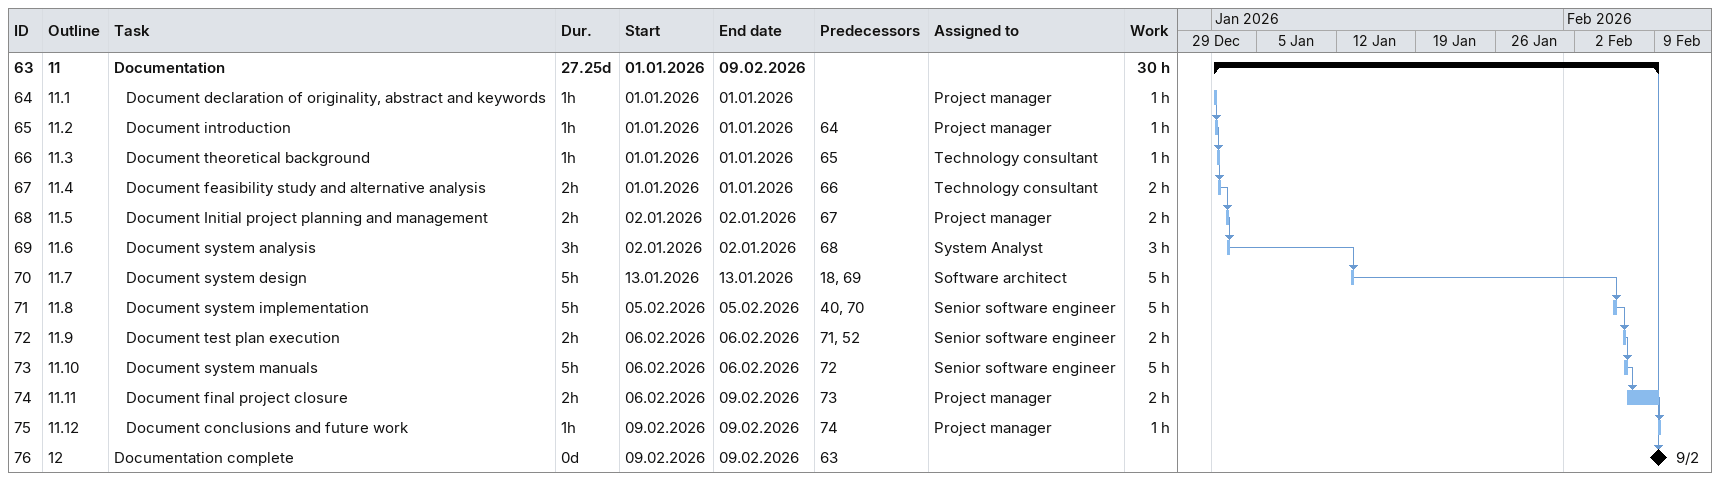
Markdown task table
| ID | WBS | Task | Duration | Start | Finish | Predecessors | Resources | Work (h) |
|---|---|---|---|---|---|---|---|---|
| 63 | 11 | **Documentation** | 27.25d | 2026-01-01 | 2026-02-09 |  |  | 30 |
| 64 | 11.1 | Document declaration of originality, abstract and keywords | 1h | 2026-01-01 | 2026-01-01 |  | Project manager | 1 |
| 65 | 11.2 | Document introduction | 1h | 2026-01-01 | 2026-01-01 | 64 | Project manager | 1 |
| 66 | 11.3 | Document theoretical background | 1h | 2026-01-01 | 2026-01-01 | 65 | Technology consultant | 1 |
| 67 | 11.4 | Document feasibility study and alternative analysis | 2h | 2026-01-01 | 2026-01-01 | 66 | Technology consultant | 2 |
| 68 | 11.5 | Document Initial project planning and management | 2h | 2026-01-02 | 2026-01-02 | 67 | Project manager | 2 |
| 69 | 11.6 | Document system analysis | 3h | 2026-01-02 | 2026-01-02 | 68 | System Analyst | 3 |
| 70 | 11.7 | Document system design | 5h | 2026-01-13 | 2026-01-13 | 18, 69 | Software architect | 5 |
| 71 | 11.8 | Document system implementation | 5h | 2026-02-05 | 2026-02-05 | 40, 70 | Senior software engineer | 5 |
| 72 | 11.9 | Document test plan execution | 2h | 2026-02-06 | 2026-02-06 | 71, 52 | Senior software engineer | 2 |
| 73 | 11.10 | Document system manuals | 5h | 2026-02-06 | 2026-02-06 | 72 | Senior software engineer | 5 |
| 74 | 11.11 | Document final project closure | 2h | 2026-02-06 | 2026-02-09 | 73 | Project manager | 2 |
| 75 | 11.12 | Document conclusions and future work | 1h | 2026-02-09 | 2026-02-09 | 74 | Project manager | 1 |
| 76 | 12 | Documentation complete | 0d | 2026-02-09 | 2026-02-09 | 63 |  |  |
